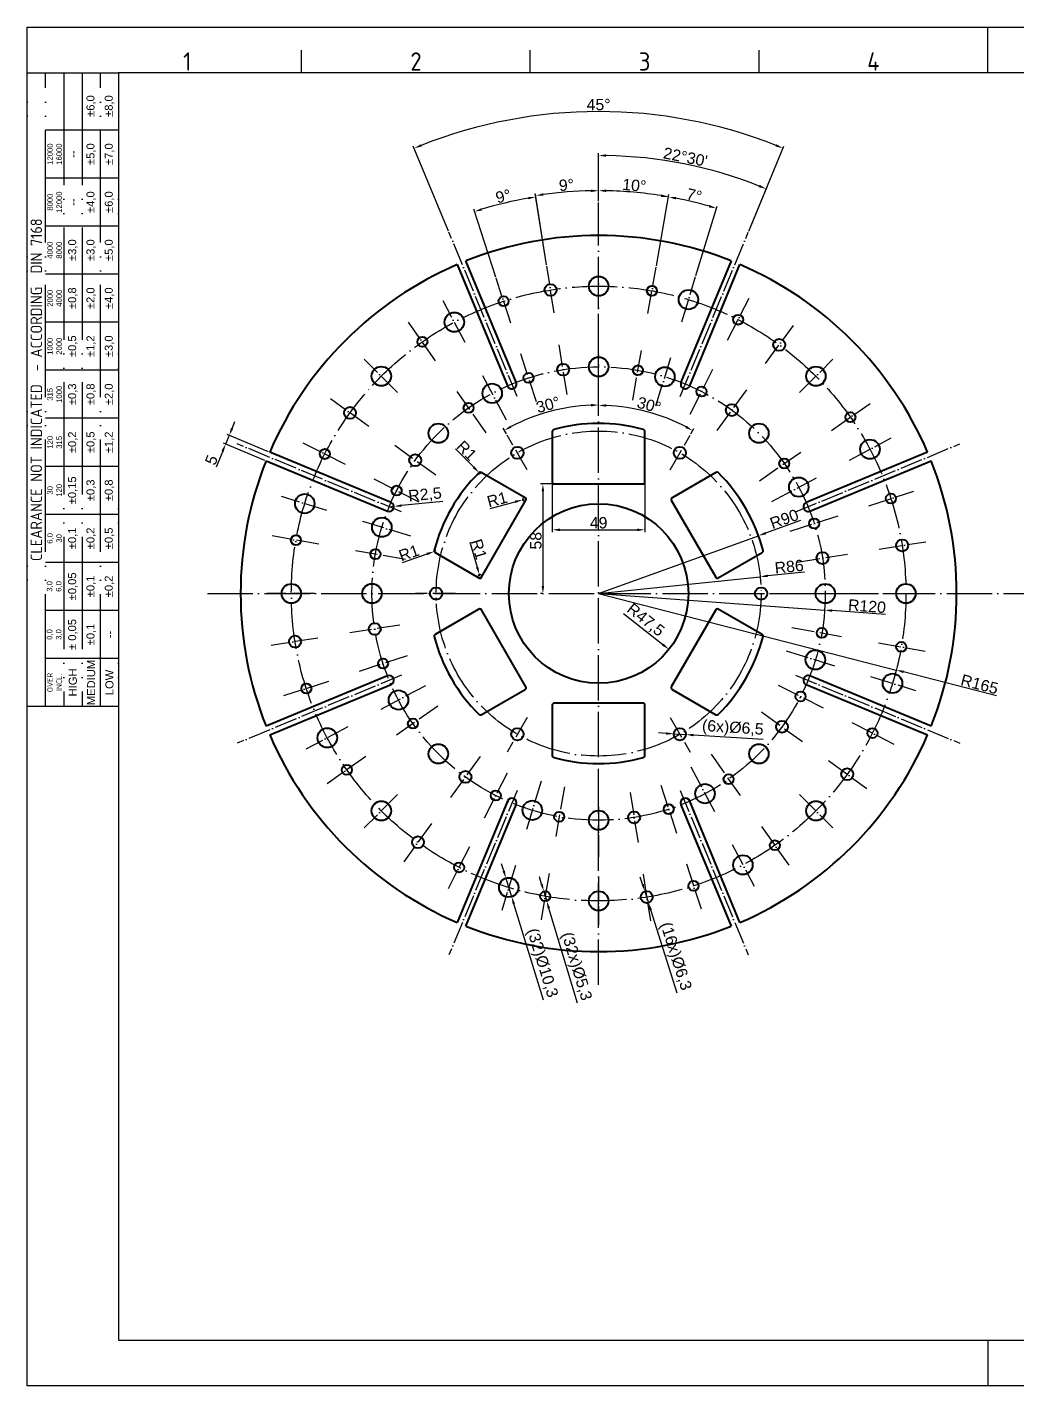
# Model space of a CAD drawing. Header units: millimetres. Extents: x 764 to 1780, y 1208 to 1927.
# Drawn here: x 764 to 1288, y 1208 to 1927 of the extents above; entities that cross this region are included whole.
import ezdxf
from ezdxf.enums import TextEntityAlignment as Align

# ---------------------------------------------------------------- set-up
doc = ezdxf.new("R2010")
doc.units = ezdxf.units.MM
doc.linetypes.add('ACAD_ISO04W100', pattern=[30, 24, -3, 0, -3])
doc.linetypes.add('ACAD_ISO05W100', pattern=[33, 24, -3, 0, -3, 0, -3])
for name, color, linetype, lineweight in [('AM_0', 7, 'Continuous', 40), ('AM_4', 1, 'ACAD_ISO04W100', 25), ('AM_5', 3, 'Continuous', 25), ('AM_BOR', 2, 'ACAD_ISO05W100', 35)]:
    doc.layers.add(name, color=color, linetype=linetype, lineweight=lineweight)
doc.styles.add('ACISOTS', font='isocp.shx', dxfattribs={"height": 1})
doc.styles.get("Standard").update_dxf_attribs({"font": 'arial.ttf'})
doc.dimstyles.new('ISO-25', dxfattribs={"dimtxt": 6, "dimasz": 4, "dimexe": 1.25, "dimexo": 0.625, "dimtad": 1, "dimtxsty": 'Standard', "dimcen": 4, "dimadec": 0, "dimazin": 0, "dimtfac": 1, "dimtmove": 0, "dimatfit": 3, "dimfxl": 1, "dimarcsym": 0})

# ---------------------------------------------------------------- blocks, each defined once
blk = doc.blocks.new('A3 ZTL')
for p, q in [((19.57, 280.82), (19.57, 9.78)), ((401.17, 280.82), (19.57, 280.82)), ((19.57, 9.78), (401.17, 9.78))]:
    blk.add_line(p, q)
at = {"layer": 'AM_BOR', "color": 135, "linetype": 'Continuous', "lineweight": 25}
for p, q in [((0, 0), (0, 290.61)), ((0, 290.61), (410.96, 290.61)), ((410.96, 0), (0, 0))]:
    blk.add_line(p, q, dxfattribs=at)
at = {"layer": 'AM_BOR', "color": 135, "lineweight": 25}
for p, q in [((205.48, 280.82), (205.48, 290.61)), ((58.71, 280.82), (58.71, 285.71)), ((107.63, 280.82), (107.63, 285.71)), ((156.56, 280.82), (156.56, 285.71)), ((3.91, 145.3), (3.91, 280.82)), ((7.83, 280.82), (7.83, 145.3)), ((11.74, 280.82), (11.74, 145.3)), ((15.66, 145.3), (15.66, 280.82)), ((19.57, 268.59), (3.91, 268.59)), ((19.57, 258.32), (3.91, 258.32)), ((19.57, 248.04), (3.91, 248.04)), ((19.57, 237.77), (3.91, 237.77)), ((19.57, 227.5), (3.91, 227.5)), ((19.57, 217.22), (3.91, 217.22)), ((19.57, 206.95), (3.91, 206.95)), ((19.57, 196.67), (3.91, 196.67)), ((19.57, 186.4), (3.91, 186.4)), ((19.57, 176.13), (3.91, 176.13)), ((19.57, 165.85), (3.91, 165.85)), ((19.57, 155.58), (3.91, 155.58)), ((205.48, 9.78), (205.48, 0))]:
    blk.add_line(p, q, dxfattribs=at)
blk.add_lwpolyline([(19.57, 145.3), (0, 145.3), (0, 280.82), (19.57, 280.82)], close=True, dxfattribs=at)
at = {"layer": 'AM_BOR', "color": 135, "lineweight": 25, "style": 'ACISOTS'}
for s, p in [('1', (34.25, 283.27)), ('2', (83.17, 283.27)), ('3', (132.09, 283.27)), ('4', (181.02, 283.27))]:
    blk.add_text(s, height=3.91, dxfattribs=at).set_placement(p, align=Align.MIDDLE)
at = {"layer": 'AM_BOR', "color": 135, "lineweight": 25, "attachment_point": 5, "rotation": 90}
for s, insert, char_height, width in [('±6,0', (13.7, 273.73), 1.712, 10.274), ('±8,0', (17.61, 273.73), 1.712, 10.274), ('12000\\P16000', (5.87, 263.45), 1.174, 10.274), ('±5,0', (13.7, 263.45), 1.712, 10.274), ('±7,0', (17.61, 263.45), 1.712, 10.274), ('--', (9.78, 263.45), 1.712, 10.274), ('8000\\P12000', (5.87, 253.18), 1.174, 10.274), ('--', (9.78, 253.18), 1.712, 10.274), ('±4,0', (13.7, 253.18), 1.712, 10.274), ('±6,0', (17.61, 253.18), 1.712, 10.274), ('{\\Fisocp.shx|c0;CLEARANCE NOT INDICATED  - ACCORDING  DIN 7168}', (1.96, 213.06), 2.4462, 135.5186), ('4000\\P8000', (5.87, 242.91), 1.174, 10.274), ('±3,0', (9.78, 242.91), 1.712, 10.274), ('±3,0', (13.7, 242.91), 1.712, 10.274), ('±5,0', (17.61, 242.91), 1.712, 10.274), ('2000\\P4000', (5.87, 232.63), 1.174, 10.274), ('±0,8', (9.78, 232.63), 1.712, 10.274), ('±2,0', (13.7, 232.63), 1.712, 10.274), ('±4,0', (17.61, 232.63), 1.712, 10.274), ('1000\\P2000', (5.87, 222.36), 1.174, 10.274), ('±0,5', (9.78, 222.36), 1.712, 10.274), ('±1,2', (13.7, 222.36), 1.712, 10.274), ('±3,0', (17.61, 222.36), 1.712, 10.274), ('315\\P1000', (5.87, 212.08), 1.174, 10.274), ('±0,3', (9.78, 212.08), 1.712, 10.274), ('±0,8', (13.7, 212.08), 1.712, 10.274), ('±2,0', (17.61, 212.08), 1.712, 10.274), ('±0,2', (9.78, 201.81), 1.712, 10.274), ('±0,5', (13.7, 201.81), 1.712, 10.274), ('±1,2', (17.61, 201.81), 1.712, 10.274), ('120\\P315', (5.87, 201.81), 1.174, 10.274), ('30\\P120', (5.87, 191.54), 1.174, 10.274), ('±0,15', (9.78, 191.54), 1.712, 10.274), ('±0,3', (13.7, 191.54), 1.712, 10.274), ('±0,8', (17.61, 191.54), 1.712, 10.274), ('±0,1', (9.78, 181.26), 1.712, 10.274), ('±0,2', (13.7, 181.26), 1.712, 10.274), ('±0,5', (17.61, 181.26), 1.712, 10.274), ('6,0\\P30', (5.87, 181.26), 1.174, 10.274), ('3,0\\P6,0', (5.87, 170.99), 1.174, 10.274), ('±0,05', (9.78, 170.99), 1.712, 10.274), ('±0,1', (13.7, 170.99), 1.712, 10.274), ('±0,2', (17.61, 170.99), 1.712, 10.274), ('± 0,05', (9.78, 160.71), 1.712, 10.274), ('\\pt4.69206;±0,1', (13.7, 160.71), 1.7123, 10.274), ('0,0\\P3,0', (5.87, 160.71), 1.174, 10.274), ('--', (17.61, 160.71), 1.712, 10.274), ('MEDIUM', (13.7, 150.44), 1.712, 10.274), ('{\\Fisocp.shx|c0;OVER\\PINCL.}', (5.87, 150.44), 1.1742, 10.274), ('HIGH', (9.78, 150.44), 1.712, 10.274), ('LOW', (17.61, 150.44), 1.712, 10.274)]:
    blk.add_mtext(s, dxfattribs=dict(at, insert=insert, char_height=char_height, width=width))
blk = doc.blocks.new('*U208')
at = {"layer": 'AM_4', "ltscale": 0.5}
blk.add_line((5.3, -9.18), (-5.3, 9.18), dxfattribs=at)
blk = doc.blocks.new('*U209')
at = {"layer": 'AM_5', "color": 0, "linetype": 'ByBlock', "lineweight": -2, "transparency": 16777216}
blk.add_blockref('*U208', (1022.94, 1702.12), dxfattribs=at)
for p, rotation in [((1109.22, 1702.12), 300.0000000000001), ((979.8, 1627.41), 60.00000000000001), ((1152.36, 1627.41), 240), ((1022.94, 1552.69), 120), ((1109.22, 1552.69), 180)]:
    blk.add_blockref('*U208', p, dxfattribs=dict(at, rotation=rotation))
blk = doc.blocks.new('*D212')
at = {"layer": 'AM_5', "color": 0, "lineweight": -2, "ltscale": 0.5, "transparency": 16777216}
for p, q in [((1066.08, 1835.06), (1066.08, 1841.82)), ((1038.54, 1801.3), (1032.54, 1839.18))]:
    blk.add_line(p, q, dxfattribs=at)
blk.add_arc((1066.08, 1627.41), 213.17, 91.07516, 97.92484, dxfattribs=at)
at = {"layer": 'AM_5', "color": 0, "ltscale": 0.5, "transparency": 16777216}
for points in [[(1062.07, 1841.2), (1062.08, 1839.87), (1066.08, 1840.57)], [(1036.79, 1837.88), (1036.59, 1839.2), (1032.73, 1837.95)]]:
    blk.add_solid(points, dxfattribs=at)
at = {"layer": 'Defpoints', "color": 0, "ltscale": 0.5, "transparency": 16777216}
for p in [(1054.92, 1840.28), (1066.08, 1834.44), (1038.64, 1800.68), (1042.55, 1775.97), (1066.08, 1420.38)]:
    blk.add_point(p, dxfattribs=at)
at = {"layer": 'AM_5', "color": 0, "ltscale": 0.5, "transparency": 16777216, "insert": (1049.06, 1843.59), "char_height": 6, "attachment_point": 5, "rotation": 4.5}
blk.add_mtext('9°', dxfattribs=at)
blk = doc.blocks.new('*D213')
at = {"layer": 'AM_5', "color": 0, "lineweight": -2, "ltscale": 0.5, "transparency": 16777216}
for p, q in [((1038.54, 1801.3), (1032.63, 1838.58)), ((1011.67, 1794.85), (1000.01, 1830.75))]:
    blk.add_line(p, q, dxfattribs=at)
blk.add_arc((1066.08, 1627.41), 212.55, 100.07825, 106.92175, dxfattribs=at)
at = {"layer": 'AM_5', "color": 0, "ltscale": 0.5, "transparency": 16777216}
for points in [[(1028.77, 1837.34), (1028.99, 1836.02), (1032.83, 1837.34)], [(1004.41, 1830.12), (1004.01, 1831.39), (1000.4, 1829.56)]]:
    blk.add_solid(points, dxfattribs=at)
at = {"layer": 'Defpoints', "color": 0, "ltscale": 0.5, "transparency": 16777216}
for p in [(1021.89, 1835.32), (1038.64, 1800.68), (1011.87, 1794.25), (1019.6, 1770.46), (1042.55, 1775.97)]:
    blk.add_point(p, dxfattribs=at)
at = {"layer": 'AM_5', "color": 0, "ltscale": 0.5, "transparency": 16777216, "insert": (1015.6, 1837.67), "char_height": 6, "attachment_point": 5, "rotation": 13.5}
blk.add_mtext('9°', dxfattribs=at)
blk = doc.blocks.new('*D214')
at = {"layer": 'AM_5', "color": 0, "lineweight": -2, "ltscale": 0.5, "transparency": 16777216}
for p, q in [((1066.08, 1835.06), (1066.08, 1841.84)), ((1096.65, 1800.79), (1103.31, 1838.58))]:
    blk.add_line(p, q, dxfattribs=at)
blk.add_arc((1066.08, 1627.41), 213.18, 81.07507, 88.92493, dxfattribs=at)
at = {"layer": 'AM_5', "color": 0, "ltscale": 0.5, "transparency": 16777216}
for points in [[(1070.07, 1839.89), (1070.08, 1841.22), (1066.08, 1840.59)], [(1099.26, 1838.67), (1099.04, 1837.35), (1103.1, 1837.35)]]:
    blk.add_solid(points, dxfattribs=at)
at = {"layer": 'Defpoints', "color": 0, "ltscale": 0.5, "transparency": 16777216}
for p in [(1066.08, 1834.44), (1090.83, 1839.15), (1096.54, 1800.17), (1092.2, 1775.54), (1066.08, 1420.38)]:
    blk.add_point(p, dxfattribs=at)
at = {"layer": 'AM_5', "color": 0, "ltscale": 0.5, "transparency": 16777216, "insert": (1084.98, 1843.45), "char_height": 6, "attachment_point": 5, "rotation": 355}
blk.add_mtext('10°', dxfattribs=at)
blk = doc.blocks.new('*D215')
at = {"layer": 'AM_5', "color": 0, "lineweight": -2, "ltscale": 0.5, "transparency": 16777216}
for p, q in [((1096.65, 1800.79), (1103.31, 1838.57)), ((1117.55, 1795.77), (1128.77, 1832.46))]:
    blk.add_line(p, q, dxfattribs=at)
blk.add_arc((1066.08, 1627.41), 213.17, 74.07512, 78.92488, dxfattribs=at)
at = {"layer": 'AM_5', "color": 0, "ltscale": 0.5, "transparency": 16777216}
for points in [[(1106.91, 1835.95), (1107.15, 1837.26), (1103.1, 1837.34)], [(1124.76, 1833.04), (1124.38, 1831.76), (1128.4, 1831.26)]]:
    blk.add_solid(points, dxfattribs=at)
at = {"layer": 'Defpoints', "color": 0, "ltscale": 0.5, "transparency": 16777216}
for p in [(1120.05, 1833.63), (1096.54, 1800.17), (1117.37, 1795.17), (1092.2, 1775.54), (1110.06, 1771.25)]:
    blk.add_point(p, dxfattribs=at)
at = {"layer": 'AM_5', "color": 0, "ltscale": 0.5, "transparency": 16777216, "insert": (1116.69, 1838.21), "char_height": 6, "attachment_point": 5, "rotation": 346.5}
blk.add_mtext('7°', dxfattribs=at)
blk = doc.blocks.new('*D216')
at = {"layer": 'AM_5', "color": 0, "lineweight": -2, "ltscale": 0.5, "transparency": 16777216}
for p, q in [((1066.08, 1835.06), (1066.08, 1860.47)), ((1145.54, 1819.26), (1155.27, 1842.73))]:
    blk.add_line(p, q, dxfattribs=at)
blk.add_arc((1066.08, 1627.41), 231.82, 68.48865, 89.01135, dxfattribs=at)
at = {"layer": 'AM_5', "color": 0, "ltscale": 0.5, "transparency": 16777216}
for points in [[(1070.07, 1858.52), (1070.08, 1859.85), (1066.08, 1859.22)], [(1151.33, 1843.69), (1150.83, 1842.46), (1154.79, 1841.58)]]:
    blk.add_solid(points, dxfattribs=at)
at = {"layer": 'Defpoints', "color": 0, "ltscale": 0.5, "transparency": 16777216}
for p in [(1126.08, 1851.32), (1066.08, 1834.44), (1145.31, 1818.68), (1109.26, 1731.67), (1066.08, 1420.38)]:
    blk.add_point(p, dxfattribs=at)
at = {"layer": 'AM_5', "color": 0, "ltscale": 0.5, "transparency": 16777216, "insert": (1112.02, 1858.39), "char_height": 6, "attachment_point": 5, "rotation": 348.75}
blk.add_mtext("22%%d30'", dxfattribs=at)
blk = doc.blocks.new('*D217')
at = {"layer": 'AM_5', "color": 0, "lineweight": -2, "ltscale": 0.5, "transparency": 16777216}
for p, q in [((986.61, 1819.26), (967.98, 1864.23)), ((1145.54, 1819.26), (1164.17, 1864.23))]:
    blk.add_line(p, q, dxfattribs=at)
blk.add_arc((1066.08, 1627.41), 255.08, 68.39847, 111.60153, dxfattribs=at)
at = {"layer": 'AM_5', "color": 0, "ltscale": 0.5, "transparency": 16777216}
for points in [[(972.42, 1863.96), (971.92, 1865.19), (968.46, 1863.07)], [(1160.24, 1865.19), (1159.74, 1863.96), (1163.69, 1863.07)]]:
    blk.add_solid(points, dxfattribs=at)
at = {"layer": 'Defpoints', "color": 0, "ltscale": 0.5, "transparency": 16777216}
for p in [(1099.37, 1880.31), (986.85, 1818.68), (1145.31, 1818.68), (1022.89, 1731.67), (1109.26, 1731.67)]:
    blk.add_point(p, dxfattribs=at)
at = {"layer": 'AM_5', "color": 0, "ltscale": 0.5, "transparency": 16777216, "insert": (1066.08, 1886.17), "char_height": 6, "attachment_point": 5}
blk.add_mtext('45°', dxfattribs=at)
blk = doc.blocks.new('*D218')
at = {"layer": 'AM_5', "color": 0, "lineweight": -2, "ltscale": 0.5, "transparency": 16777216}
blk.add_line((1017.33, 1711.85), (1015.57, 1714.88), dxfattribs=at)
blk.add_arc((1066.08, 1627.41), 99.76, 92.29748, 117.70252, dxfattribs=at)
at = {"layer": 'AM_5', "color": 0, "ltscale": 0.5, "transparency": 16777216}
for points in [[(1062.07, 1727.75), (1062.09, 1726.42), (1066.08, 1727.17)], [(1020.02, 1715.15), (1019.38, 1716.32), (1016.2, 1713.8)]]:
    blk.add_solid(points, dxfattribs=at)
at = {"layer": 'Defpoints', "color": 0, "ltscale": 0.5, "transparency": 16777216}
for p in [(1066.08, 1834.44), (1048.76, 1725.65), (1017.64, 1711.31), (1028.24, 1692.94), (1066.08, 1420.38)]:
    blk.add_point(p, dxfattribs=at)
at = {"layer": 'AM_5', "color": 0, "ltscale": 0.5, "transparency": 16777216, "insert": (1039.3, 1727.33), "char_height": 6, "attachment_point": 5, "rotation": 15}
blk.add_mtext('30°', dxfattribs=at)
blk = doc.blocks.new('*D219')
at = {"layer": 'AM_5', "color": 0, "lineweight": -2, "ltscale": 0.5, "transparency": 16777216}
blk.add_line((1114.83, 1711.85), (1116.49, 1714.73), dxfattribs=at)
blk.add_arc((1066.08, 1627.41), 99.58, 62.30172, 87.69828, dxfattribs=at)
at = {"layer": 'AM_5', "color": 0, "ltscale": 0.5, "transparency": 16777216}
for points in [[(1070.06, 1726.24), (1070.09, 1727.57), (1066.08, 1726.98)], [(1112.69, 1716.16), (1112.04, 1714.99), (1115.87, 1713.64)]]:
    blk.add_solid(points, dxfattribs=at)
at = {"layer": 'Defpoints', "color": 0, "ltscale": 0.5, "transparency": 16777216}
for p in [(1066.08, 1834.44), (1100.14, 1720.98), (1114.52, 1711.31), (1103.92, 1692.94), (1066.08, 1420.38)]:
    blk.add_point(p, dxfattribs=at)
at = {"layer": 'AM_5', "color": 0, "ltscale": 0.5, "transparency": 16777216, "insert": (1092.81, 1727.16), "char_height": 6, "attachment_point": 5, "rotation": 345}
blk.add_mtext('30°', dxfattribs=at)
blk = doc.blocks.new('*D220')
at = {"layer": 'AM_5', "color": 0, "lineweight": -2, "ltscale": 0.5, "transparency": 16777216}
for p, q in [((891.4, 1702.47), (869.39, 1711.59)), ((872.07, 1714.8), (873.6, 1718.5)), ((889.48, 1697.85), (867.47, 1706.97)), ((870.54, 1711.11), (868.63, 1706.49)), ((867.1, 1702.79), (863.57, 1694.27))]:
    blk.add_line(p, q, dxfattribs=at)
at = {"layer": 'AM_5', "color": 0, "ltscale": 0.5, "transparency": 16777216}
for points in [[(871.46, 1715.06), (872.69, 1714.55), (870.54, 1711.11)], [(866.48, 1703.05), (867.71, 1702.54), (868.63, 1706.49)]]:
    blk.add_solid(points, dxfattribs=at)
at = {"layer": 'Defpoints', "color": 0, "ltscale": 0.5, "transparency": 16777216}
for p in [(868.63, 1706.49), (890.06, 1697.61), (891.98, 1702.23)]:
    blk.add_point(p, dxfattribs=at)
at = {"layer": 'AM_5', "color": 0, "ltscale": 0.5, "transparency": 16777216, "insert": (861.17, 1698.09), "char_height": 6, "attachment_point": 5, "rotation": 67.5}
blk.add_mtext('5', dxfattribs=at)
blk = doc.blocks.new('*D221')
at = {"layer": 'AM_5', "color": 0, "lineweight": -2, "ltscale": 0.5, "transparency": 16777216}
for p, q in [((983.57, 1676.03), (961.71, 1673.94)), ((955.24, 1673.32), (957.73, 1673.56))]:
    blk.add_line(p, q, dxfattribs=at)
at = {"layer": 'AM_5', "color": 0, "ltscale": 0.5, "transparency": 16777216}
blk.add_solid([(961.64, 1674.6), (961.77, 1673.27), (957.73, 1673.56)], dxfattribs=at)
at = {"layer": 'Defpoints', "color": 0, "ltscale": 0.5, "transparency": 16777216}
for p in [(955.24, 1673.32), (957.73, 1673.56)]:
    blk.add_point(p, dxfattribs=at)
at = {"layer": 'AM_5', "color": 0, "ltscale": 0.5, "transparency": 16777216, "insert": (974.23, 1679.39), "char_height": 6, "attachment_point": 5, "rotation": 5.46861}
blk.add_mtext('R2,5', dxfattribs=at)
blk = doc.blocks.new('*D222')
at = {"layer": 'AM_5', "color": 0, "lineweight": -2, "ltscale": 0.5, "transparency": 16777216}
for p, q in [((1041.58, 1685.78), (1041.58, 1659.88)), ((1090.58, 1685.78), (1090.58, 1659.88)), ((1045.58, 1661.13), (1086.58, 1661.13))]:
    blk.add_line(p, q, dxfattribs=at)
at = {"layer": 'AM_5', "color": 0, "ltscale": 0.5, "transparency": 16777216}
for points in [[(1045.58, 1661.79), (1045.58, 1660.46), (1041.58, 1661.13)], [(1086.58, 1661.79), (1086.58, 1660.46), (1090.58, 1661.13)]]:
    blk.add_solid(points, dxfattribs=at)
at = {"layer": 'Defpoints', "color": 0, "ltscale": 0.5, "transparency": 16777216}
for p in [(1041.58, 1686.41), (1090.58, 1686.41), (1090.58, 1661.13)]:
    blk.add_point(p, dxfattribs=at)
at = {"layer": 'AM_5', "color": 0, "ltscale": 0.5, "transparency": 16777216, "insert": (1066.08, 1664.82), "char_height": 6, "attachment_point": 5}
blk.add_mtext('49', dxfattribs=at)
blk = doc.blocks.new('*D223')
at = {"layer": 'AM_5', "color": 0, "lineweight": -2, "ltscale": 0.5, "transparency": 16777216}
for p, q in [((1041.95, 1685.41), (1035.33, 1685.41)), ((1036.58, 1681.41), (1036.58, 1631.41)), ((1035.96, 1627.41), (1035.33, 1627.41))]:
    blk.add_line(p, q, dxfattribs=at)
at = {"layer": 'AM_5', "color": 0, "ltscale": 0.5, "transparency": 16777216}
for points in [[(1035.91, 1681.41), (1037.25, 1681.41), (1036.58, 1685.41)], [(1035.91, 1631.41), (1037.25, 1631.41), (1036.58, 1627.41)]]:
    blk.add_solid(points, dxfattribs=at)
at = {"layer": 'Defpoints', "color": 0, "ltscale": 0.5, "transparency": 16777216}
for p in [(1042.58, 1685.41), (1036.58, 1627.41), (1036.58, 1627.41)]:
    blk.add_point(p, dxfattribs=at)
at = {"layer": 'AM_5', "color": 0, "ltscale": 0.5, "transparency": 16777216, "insert": (1032.89, 1655.35), "char_height": 6, "attachment_point": 5, "rotation": 90}
blk.add_mtext('58', dxfattribs=at)
blk = doc.blocks.new('*D224')
at = {"layer": 'AM_5', "color": 0, "lineweight": -2, "ltscale": 0.5, "transparency": 16777216}
for p, q in [((990.24, 1703.98), (999.96, 1694.22)), ((1003.49, 1690.68), (1002.78, 1691.39))]:
    blk.add_line(p, q, dxfattribs=at)
blk.add_arc((1003.49, 1690.68), 1, 134.68979, 206.50636, dxfattribs=at)
at = {"layer": 'AM_5', "color": 0, "ltscale": 0.5, "transparency": 16777216}
blk.add_solid([(1000.43, 1694.69), (999.49, 1693.75), (1002.78, 1691.39)], dxfattribs=at)
at = {"layer": 'Defpoints', "color": 0, "ltscale": 0.5, "transparency": 16777216}
for p in [(1002.78, 1691.39), (1003.49, 1690.68)]:
    blk.add_point(p, dxfattribs=at)
at = {"layer": 'AM_5', "color": 0, "ltscale": 0.5, "transparency": 16777216, "insert": (996.27, 1703.08), "char_height": 6, "attachment_point": 5, "rotation": 314.88664}
blk.add_mtext('R1', dxfattribs=at)
blk = doc.blocks.new('*D225')
at = {"layer": 'AM_5', "color": 0, "lineweight": -2, "ltscale": 0.5, "transparency": 16777216}
for p, q in [((962.24, 1643.86), (975.26, 1648.35)), ((979.99, 1649.98), (979.04, 1649.65))]:
    blk.add_line(p, q, dxfattribs=at)
at = {"layer": 'AM_5', "color": 0, "ltscale": 0.5, "transparency": 16777216}
blk.add_solid([(975.04, 1648.98), (975.48, 1647.72), (979.04, 1649.65)], dxfattribs=at)
at = {"layer": 'Defpoints', "color": 0, "ltscale": 0.5, "transparency": 16777216}
for p in [(979.04, 1649.65), (979.99, 1649.98)]:
    blk.add_point(p, dxfattribs=at)
at = {"layer": 'AM_5', "color": 0, "ltscale": 0.5, "transparency": 16777216, "insert": (965.68, 1648.89), "char_height": 6, "attachment_point": 5, "rotation": 19.01581}
blk.add_mtext('R1', dxfattribs=at)
blk = doc.blocks.new('*D226')
at = {"layer": 'AM_5', "color": 0, "lineweight": -2, "ltscale": 0.5, "transparency": 16777216}
for p, q in [((997.84, 1654.53), (1001.8, 1641.34)), ((1003.23, 1636.55), (1002.95, 1637.51))]:
    blk.add_line(p, q, dxfattribs=at)
blk.add_arc((1003.23, 1636.55), 1, 35.09149, 204.19014, dxfattribs=at)
at = {"layer": 'AM_5', "color": 0, "ltscale": 0.5, "transparency": 16777216}
blk.add_solid([(1002.43, 1641.54), (1001.16, 1641.15), (1002.95, 1637.51)], dxfattribs=at)
at = {"layer": 'Defpoints', "color": 0, "ltscale": 0.5, "transparency": 16777216}
for p in [(1002.95, 1637.51), (1003.23, 1636.55)]:
    blk.add_point(p, dxfattribs=at)
at = {"layer": 'AM_5', "color": 0, "ltscale": 0.5, "transparency": 16777216, "insert": (1002.72, 1650.9), "char_height": 6, "attachment_point": 5, "rotation": 286.71121}
blk.add_mtext('R1', dxfattribs=at)
blk = doc.blocks.new('*D227')
at = {"layer": 'AM_5', "color": 0, "lineweight": -2, "ltscale": 0.5, "transparency": 16777216}
for p, q in [((1008.6, 1672.44), (1021.9, 1675.97)), ((1026.73, 1677.26), (1025.77, 1677))]:
    blk.add_line(p, q, dxfattribs=at)
blk.add_arc((1026.73, 1677.26), 1, 95.80986, 266.50076, dxfattribs=at)
at = {"layer": 'AM_5', "color": 0, "ltscale": 0.5, "transparency": 16777216}
blk.add_solid([(1021.73, 1676.62), (1022.07, 1675.33), (1025.77, 1677)], dxfattribs=at)
at = {"layer": 'Defpoints', "color": 0, "ltscale": 0.5, "transparency": 16777216}
for p in [(1025.77, 1677), (1026.73, 1677.26)]:
    blk.add_point(p, dxfattribs=at)
at = {"layer": 'AM_5', "color": 0, "ltscale": 0.5, "transparency": 16777216, "insert": (1012.38, 1677.21), "char_height": 6, "attachment_point": 5, "rotation": 14.88104}
blk.add_mtext('R1', dxfattribs=at)
blk = doc.blocks.new('*D228')
at = {"layer": 'AM_5', "color": 0, "lineweight": -2, "ltscale": 0.5, "transparency": 16777216}
for p, q in [((1172.88, 1666.01), (1154.48, 1659.36)), ((1066.08, 1627.41), (1150.72, 1658))]:
    blk.add_line(p, q, dxfattribs=at)
at = {"layer": 'AM_5', "color": 0, "ltscale": 0.5, "transparency": 16777216}
blk.add_solid([(1154.25, 1659.99), (1154.71, 1658.73), (1150.72, 1658)], dxfattribs=at)
at = {"layer": 'Defpoints', "color": 0, "ltscale": 0.5, "transparency": 16777216}
for p in [(1150.72, 1658), (1066.08, 1627.41)]:
    blk.add_point(p, dxfattribs=at)
at = {"layer": 'AM_5', "color": 0, "ltscale": 0.5, "transparency": 16777216, "insert": (1164.31, 1666.84), "char_height": 6, "attachment_point": 5, "rotation": 19.8735}
blk.add_mtext('R90', dxfattribs=at)
blk = doc.blocks.new('*D229')
at = {"layer": 'AM_5', "color": 0, "lineweight": -2, "ltscale": 0.5, "transparency": 16777216}
for p, q in [((1066.08, 1627.41), (1151.61, 1636.33)), ((1175.07, 1638.78), (1155.59, 1636.74))]:
    blk.add_line(p, q, dxfattribs=at)
at = {"layer": 'AM_5', "color": 0, "ltscale": 0.5, "transparency": 16777216}
blk.add_solid([(1155.52, 1637.41), (1155.66, 1636.08), (1151.61, 1636.33)], dxfattribs=at)
at = {"layer": 'Defpoints', "color": 0, "ltscale": 0.5, "transparency": 16777216}
for p in [(1151.61, 1636.33), (1066.08, 1627.41)]:
    blk.add_point(p, dxfattribs=at)
at = {"layer": 'AM_5', "color": 0, "ltscale": 0.5, "transparency": 16777216, "insert": (1166.94, 1641.64), "char_height": 6, "attachment_point": 5, "rotation": 5.95565}
blk.add_mtext('R86', dxfattribs=at)
blk = doc.blocks.new('*D230')
at = {"layer": 'AM_5', "color": 0, "lineweight": -2, "ltscale": 0.5, "transparency": 16777216}
for p, q in [((1066.08, 1627.41), (1185.73, 1618.65)), ((1217.97, 1616.29), (1189.72, 1618.35))]:
    blk.add_line(p, q, dxfattribs=at)
at = {"layer": 'AM_5', "color": 0, "ltscale": 0.5, "transparency": 16777216}
blk.add_solid([(1189.77, 1619.02), (1189.67, 1617.69), (1185.73, 1618.65)], dxfattribs=at)
at = {"layer": 'Defpoints', "color": 0, "ltscale": 0.5, "transparency": 16777216}
for p in [(1066.08, 1627.41), (1185.73, 1618.65)]:
    blk.add_point(p, dxfattribs=at)
at = {"layer": 'AM_5', "color": 0, "ltscale": 0.5, "transparency": 16777216, "insert": (1208.15, 1620.7), "char_height": 6, "attachment_point": 5, "rotation": 355.81254}
blk.add_mtext('R120', dxfattribs=at)
blk = doc.blocks.new('*U231')
at = {"layer": 'AM_0'}
for centre, radius in [((0.49, 4.46), 5.15), ((-36.59, -1.41), 2.65), ((-18.28, 2.99), 3.15), ((21.32, 2.64), 2.65), ((35.56, -0.78), 5.15)]:
    blk.add_circle(centre, radius, dxfattribs=at)
at = {"layer": 'AM_4', "ltscale": 0.5}
for p, q in [((-16.19, -10.21), (-20.37, 16.18)), ((-32.46, -14.11), (-40.71, 11.3)), ((18.52, -13.22), (23.16, 13.09)), ((30.86, -16.18), (38.67, 9.37))]:
    blk.add_line(p, q, dxfattribs=at)
blk = doc.blocks.new('*U232')
at = {"layer": 'AM_5', "color": 0, "linetype": 'ByBlock', "lineweight": -2, "transparency": 16777216}
blk.add_blockref('*U231', (1065.59, 1742.92), dxfattribs=at)
for p, rotation in [((984.06, 1708.74), 45), ((1147.41, 1709.43), 314.9999999999999), ((1181.59, 1627.89), 270), ((950.57, 1626.92), 90), ((984.75, 1545.38), 135), ((1148.1, 1546.07), 225), ((1066.57, 1511.9), 180)]:
    blk.add_blockref('*U231', p, dxfattribs=dict(at, rotation=rotation))
blk = doc.blocks.new('*D233')
at = {"layer": 'AM_5', "color": 0, "lineweight": -2, "ltscale": 0.5, "transparency": 16777216}
blk.add_line((1079.29, 1616.91), (1100.14, 1600.35), dxfattribs=at)
at = {"layer": 'AM_5', "color": 0, "ltscale": 0.5, "transparency": 16777216}
blk.add_solid([(1100.55, 1600.87), (1099.72, 1599.82), (1103.27, 1597.86)], dxfattribs=at)
at = {"layer": 'Defpoints', "color": 0, "ltscale": 0.5, "transparency": 16777216}
for p in [(1066.08, 1627.41), (1103.27, 1597.86)]:
    blk.add_point(p, dxfattribs=at)
at = {"layer": 'AM_5', "color": 0, "ltscale": 0.5, "transparency": 16777216, "insert": (1090.77, 1613.17), "char_height": 6, "attachment_point": 5, "rotation": 321.53057}
blk.add_mtext('R47,5', dxfattribs=at)
blk = doc.blocks.new('*D234')
at = {"layer": 'AM_5', "color": 0, "lineweight": -2, "ltscale": 0.5, "transparency": 16777216}
for p, q in [((1066.08, 1627.41), (1223.61, 1586.92)), ((1276.61, 1573.29), (1227.49, 1585.92))]:
    blk.add_line(p, q, dxfattribs=at)
at = {"layer": 'AM_5', "color": 0, "ltscale": 0.5, "transparency": 16777216}
blk.add_solid([(1227.65, 1586.57), (1227.32, 1585.27), (1223.61, 1586.92)], dxfattribs=at)
at = {"layer": 'Defpoints', "color": 0, "ltscale": 0.5, "transparency": 16777216}
for p in [(1066.08, 1627.41), (1223.61, 1586.92)]:
    blk.add_point(p, dxfattribs=at)
at = {"layer": 'AM_5', "color": 0, "ltscale": 0.5, "transparency": 16777216, "insert": (1267.7, 1579.39), "char_height": 6, "attachment_point": 5, "rotation": 345.58536}
blk.add_mtext('R165', dxfattribs=at)
blk = doc.blocks.new('*D235')
at = {"layer": 'AM_5', "color": 0, "lineweight": -2, "ltscale": 0.5, "transparency": 16777216}
for p, q in [((1101.84, 1553.39), (1097.85, 1553.64)), ((1105.84, 1553.13), (1112.32, 1552.72)), ((1153.25, 1550.13), (1116.31, 1552.47))]:
    blk.add_line(p, q, dxfattribs=at)
at = {"layer": 'AM_5', "color": 0, "ltscale": 0.5, "transparency": 16777216}
for points in [[(1101.89, 1554.05), (1101.8, 1552.72), (1105.84, 1553.13)], [(1116.36, 1553.14), (1116.27, 1551.81), (1112.32, 1552.72)]]:
    blk.add_solid(points, dxfattribs=at)
at = {"layer": 'Defpoints', "color": 0, "ltscale": 0.5, "transparency": 16777216}
for p in [(1105.84, 1553.13), (1112.32, 1552.72)]:
    blk.add_point(p, dxfattribs=at)
at = {"layer": 'AM_5', "color": 0, "ltscale": 0.5, "transparency": 16777216, "insert": (1137.07, 1555.78), "char_height": 6, "attachment_point": 5, "rotation": 356.3781}
blk.add_mtext('(6x)%%c6,5', dxfattribs=at)
blk = doc.blocks.new('*D236')
at = {"layer": 'AM_5', "color": 0, "lineweight": -2, "ltscale": 0.5, "transparency": 16777216}
for p, q in [((1015.83, 1480.6), (1014.65, 1484.42)), ((1017.01, 1476.78), (1020.04, 1466.94)), ((1036.92, 1412.17), (1021.22, 1463.11))]:
    blk.add_line(p, q, dxfattribs=at)
at = {"layer": 'AM_5', "color": 0, "ltscale": 0.5, "transparency": 16777216}
for points in [[(1016.46, 1480.8), (1015.19, 1480.41), (1017.01, 1476.78)], [(1021.86, 1463.31), (1020.58, 1462.92), (1020.04, 1466.94)]]:
    blk.add_solid(points, dxfattribs=at)
at = {"layer": 'Defpoints', "color": 0, "ltscale": 0.5, "transparency": 16777216}
for p in [(1017.01, 1476.78), (1020.04, 1466.94)]:
    blk.add_point(p, dxfattribs=at)
at = {"layer": 'AM_5', "color": 0, "ltscale": 0.5, "transparency": 16777216, "insert": (1035.72, 1431.74), "char_height": 6, "attachment_point": 5, "rotation": 287.13299}
blk.add_mtext('(32)%%C10,3', dxfattribs=at)
blk = doc.blocks.new('*D237')
at = {"layer": 'AM_5', "color": 0, "lineweight": -2, "ltscale": 0.5, "transparency": 16777216}
for p, q in [((1035.92, 1473.59), (1034.77, 1477.42)), ((1037.07, 1469.76), (1038.59, 1464.68)), ((1054.82, 1410.61), (1039.74, 1460.85))]:
    blk.add_line(p, q, dxfattribs=at)
at = {"layer": 'AM_5', "color": 0, "ltscale": 0.5, "transparency": 16777216}
for points in [[(1036.56, 1473.78), (1035.28, 1473.4), (1037.07, 1469.76)], [(1040.38, 1461.04), (1039.11, 1460.66), (1038.59, 1464.68)]]:
    blk.add_solid(points, dxfattribs=at)
at = {"layer": 'Defpoints', "color": 0, "ltscale": 0.5, "transparency": 16777216}
for p in [(1037.07, 1469.76), (1038.59, 1464.68)]:
    blk.add_point(p, dxfattribs=at)
at = {"layer": 'AM_5', "color": 0, "ltscale": 0.5, "transparency": 16777216, "insert": (1053.83, 1429.95), "char_height": 6, "attachment_point": 5, "rotation": 286.69689}
blk.add_mtext('(32x)%%c5,3', dxfattribs=at)
blk = doc.blocks.new('*D238')
at = {"layer": 'AM_5', "color": 0, "lineweight": -2, "ltscale": 0.5, "transparency": 16777216}
for p, q in [((1089.36, 1473.57), (1088.15, 1477.38)), ((1090.57, 1469.76), (1092.48, 1463.75)), ((1107.65, 1415.95), (1093.69, 1459.94))]:
    blk.add_line(p, q, dxfattribs=at)
at = {"layer": 'AM_5', "color": 0, "ltscale": 0.5, "transparency": 16777216}
for points in [[(1090, 1473.77), (1088.72, 1473.37), (1090.57, 1469.76)], [(1094.32, 1460.14), (1093.05, 1459.74), (1092.48, 1463.75)]]:
    blk.add_solid(points, dxfattribs=at)
at = {"layer": 'Defpoints', "color": 0, "ltscale": 0.5, "transparency": 16777216}
for p in [(1090.57, 1469.76), (1092.48, 1463.75)]:
    blk.add_point(p, dxfattribs=at)
at = {"layer": 'AM_5', "color": 0, "ltscale": 0.5, "transparency": 16777216, "insert": (1106.36, 1435.28), "char_height": 6, "attachment_point": 5, "rotation": 287.61343}
blk.add_mtext('(16x)%%C6,3', dxfattribs=at)

msp = doc.modelspace()

# ---------------------------------------------------------------- linework, layer by layer
at = {"layer": 'AM_0'}
for p, q in [((991.257, 1801.51), (1017.857, 1737.291)), ((1022.476, 1739.205), (995.876, 1803.423)), ((1136.281, 1803.423), (1109.681, 1739.205)), ((1114.3, 1737.291), (1140.9, 1801.51)), ((1041.579, 1713.248), (1041.579, 1686.407)), ((1090.579, 1686.407), (1090.579, 1713.248)), ((890.062, 1697.609), (954.28, 1671.009)), ((956.194, 1675.628), (891.975, 1702.228)), ((1240.182, 1702.228), (1175.963, 1675.628)), ((1177.877, 1671.009), (1242.095, 1697.609)), ((1027.233, 1678.124), (1003.988, 1691.545)), ((1128.169, 1691.545), (1104.924, 1678.124)), ((1042.579, 1685.407), (1089.579, 1685.407)), ((1004.099, 1636.055), (1027.599, 1676.758)), ((1104.558, 1676.758), (1128.058, 1636.055)), ((979.488, 1649.11), (1002.733, 1635.689)), ((1129.424, 1635.689), (1152.669, 1649.11)), ((1002.733, 1619.124), (979.488, 1605.703)), ((1027.599, 1578.055), (1004.099, 1618.758)), ((1128.058, 1618.758), (1104.558, 1578.055)), ((1152.669, 1605.703), (1129.424, 1619.124)), ((954.28, 1583.804), (890.062, 1557.204)), ((1242.095, 1557.204), (1177.877, 1583.804)), ((891.975, 1552.585), (956.194, 1579.185)), ((1003.988, 1563.268), (1027.233, 1576.689)), ((1104.924, 1576.689), (1128.169, 1563.268)), ((1175.963, 1579.185), (1240.182, 1552.585)), ((1041.579, 1568.407), (1041.579, 1541.565)), ((1089.579, 1569.407), (1042.579, 1569.407)), ((1090.579, 1541.565), (1090.579, 1568.407)), ((1017.857, 1517.522), (991.257, 1453.303)), ((1140.9, 1453.303), (1114.3, 1517.522)), ((995.876, 1451.39), (1022.476, 1515.608)), ((1109.681, 1515.608), (1136.281, 1451.39))]:
    msp.add_line(p, q, dxfattribs=at)
for centre, radius in [((1040.634, 1788.06), 3.15), ((1066.079, 1790.062), 5.15), ((1015.815, 1782.102), 2.65), ((1094.323, 1787.591), 2.65), ((1113.635, 1782.955), 5.15), ((989.716, 1771.023), 5.15), ((1139.923, 1772.334), 2.65), ((972.783, 1760.646), 2.65), ((1161.685, 1758.998), 3.15), ((951.063, 1742.422), 5.15), ((1181.094, 1742.422), 5.15), ((934.487, 1723.013), 3.15), ((1199.318, 1720.702), 2.65), ((1023.079, 1701.885), 3.25), ((1109.079, 1701.885), 3.25), ((1209.695, 1703.769), 5.15), ((921.151, 1701.251), 2.65), ((910.53, 1674.963), 5.15), ((1220.774, 1677.67), 2.65), ((1066.079, 1627.407), 47.5), ((905.894, 1655.651), 2.65), ((1226.732, 1652.852), 3.15), ((903.423, 1627.407), 5.15), ((1228.734, 1627.407), 5.15), ((980.079, 1627.407), 3.25), ((1152.079, 1627.407), 3.25), ((905.425, 1601.962), 3.15), ((1226.263, 1599.162), 2.65), ((1221.627, 1579.851), 5.15), ((911.384, 1577.143), 2.65), ((922.462, 1551.044), 5.15), ((1023.079, 1552.928), 3.25), ((1109.079, 1552.928), 3.25), ((1211.006, 1553.562), 2.65), ((932.839, 1534.111), 2.65), ((1197.67, 1531.8), 3.15), ((951.063, 1512.391), 5.15), ((1181.094, 1512.391), 5.15), ((970.472, 1495.815), 3.15), ((1159.374, 1494.167), 2.65), ((1142.441, 1483.79), 5.15), ((992.234, 1482.479), 2.65), ((1018.523, 1471.858), 5.15), ((1116.342, 1472.712), 2.65), ((1037.834, 1467.222), 2.65), ((1066.079, 1464.751), 5.15), ((1091.524, 1466.753), 3.15)]:
    msp.add_circle(centre, radius, dxfattribs=at)
for centre, radius, start, end in [((1066.079, 1627.407), 189.5, 68.255903, 111.744097), ((1066.079, 1627.407), 189.5, 113.255903, 156.744097), ((1066.079, 1627.407), 189.5, 23.255903, 66.744097), ((1020.166, 1738.248), 2.5, 202.5, 22.5), ((1111.991, 1738.248), 2.5, 157.5, 337.5), ((1042.579, 1713.248), 1, 105.310211, 180), ((1066.079, 1627.407), 90, 74.689789, 105.310211), ((1089.579, 1713.248), 1, 0, 74.689789), ((1066.079, 1627.407), 189.5, 158.255903, 201.744097), ((1066.079, 1627.407), 189.5, 338.255903, 21.744097), ((1066.079, 1627.407), 90, 134.689789, 165.310211), ((1003.488, 1690.679), 1, 60, 134.689789), ((1128.669, 1690.679), 1, 45.310211, 120), ((1066.079, 1627.407), 90, 14.689789, 45.310211), ((1042.579, 1686.407), 1, 180, 270), ((1089.579, 1686.407), 1, 270, 0), ((955.237, 1673.319), 2.5, 247.5, 67.5), ((1026.733, 1677.258), 1, 330, 60), ((1105.424, 1677.258), 1, 120, 210), ((1176.92, 1673.319), 2.5, 112.5, 292.5), ((979.988, 1649.976), 1, 165.310211, 240), ((1152.169, 1649.976), 1, 300, 14.689789), ((1003.233, 1636.555), 1, 240, 330), ((1128.924, 1636.555), 1, 210, 300), ((1003.233, 1618.258), 1, 30, 120), ((1128.924, 1618.258), 1, 60, 150), ((979.988, 1604.837), 1, 120, 194.689789), ((1066.079, 1627.407), 90, 194.689789, 225.310211), ((1066.079, 1627.407), 90, 314.689789, 345.310211), ((1152.169, 1604.837), 1, 345.310211, 60), ((955.237, 1581.495), 2.5, 292.5, 112.5), ((1176.92, 1581.495), 2.5, 67.5, 247.5), ((1026.733, 1577.555), 1, 300, 30), ((1105.424, 1577.555), 1, 150, 240), ((1042.579, 1568.407), 1, 90, 180), ((1089.579, 1568.407), 1, 0, 90), ((1003.488, 1564.134), 1, 225.310211, 300), ((1128.669, 1564.134), 1, 240, 314.689789), ((1066.079, 1627.407), 189.5, 203.255903, 246.744097), ((1066.079, 1627.407), 189.5, 293.255903, 336.744097), ((1042.579, 1541.565), 1, 180, 254.689789), ((1066.079, 1627.407), 90, 254.689789, 285.310211), ((1089.579, 1541.565), 1, 285.310211, 0), ((1020.166, 1516.565), 2.5, 337.5, 157.5), ((1111.991, 1516.565), 2.5, 22.5, 202.5), ((1066.079, 1627.407), 189.5, 248.255903, 291.744097)]:
    msp.add_arc(centre, radius, start, end, dxfattribs=at)
at = {"layer": 'AM_4'}
for p, q in [((1066.079, 1420.376), (1066.079, 1834.437)), ((859.048, 1627.407), (1409.207, 1627.407))]:
    msp.add_line(p, q, dxfattribs=at)
at = {"layer": 'AM_4', "ltscale": 0.5}
for p, q in [((1022.892, 1731.667), (986.851, 1818.678)), ((1109.265, 1731.667), (1145.306, 1818.678)), ((1042.548, 1775.975), (1038.635, 1800.678)), ((1066.079, 1777.826), (1066.079, 1802.838)), ((1092.199, 1775.541), (1096.542, 1800.172)), ((1019.596, 1770.464), (1011.867, 1794.251)), ((1110.057, 1771.254), (1117.37, 1795.172)), ((1134.368, 1761.432), (1145.723, 1783.717)), ((995.461, 1760.219), (983.719, 1782.303)), ((979.801, 1750.623), (965.455, 1771.111)), ((1154.493, 1749.099), (1169.194, 1769.333)), ((1066.079, 1740.257), (1066.079, 1766.977)), ((959.716, 1733.769), (942.03, 1751.455)), ((1172.441, 1733.769), (1190.127, 1751.455)), ((944.386, 1715.821), (924.152, 1730.522)), ((1189.295, 1713.684), (1209.783, 1728.03)), ((961.818, 1670.593), (874.807, 1706.634)), ((932.053, 1695.696), (909.768, 1707.051)), ((1170.339, 1670.593), (1257.35, 1706.634)), ((1198.891, 1698.024), (1220.975, 1709.766)), ((922.231, 1671.385), (898.313, 1678.698)), ((1209.136, 1673.889), (1232.923, 1681.618)), ((917.944, 1653.527), (893.313, 1657.87)), ((1214.646, 1650.937), (1239.35, 1654.85)), ((915.659, 1627.407), (890.648, 1627.407)), ((1178.929, 1627.407), (1205.649, 1627.407)), ((1216.498, 1627.407), (1241.51, 1627.407)), ((917.511, 1603.876), (892.807, 1599.963)), ((1214.213, 1601.286), (1238.844, 1596.943)), ((961.818, 1584.22), (874.807, 1548.179)), ((1170.339, 1584.22), (1257.35, 1548.179)), ((1209.926, 1583.428), (1233.844, 1576.115)), ((923.021, 1580.924), (899.234, 1573.195)), ((933.266, 1556.789), (911.182, 1545.047)), ((1200.104, 1559.117), (1222.389, 1547.763)), ((942.862, 1541.129), (922.374, 1526.783)), ((1187.771, 1538.992), (1208.005, 1524.291)), ((959.716, 1521.044), (942.03, 1503.358)), ((1022.892, 1523.146), (986.851, 1436.135)), ((1109.265, 1523.146), (1145.306, 1436.135)), ((1172.441, 1521.044), (1190.127, 1503.358)), ((1066.079, 1514.556), (1066.079, 1487.836)), ((977.664, 1505.714), (962.963, 1485.48)), ((1152.356, 1504.19), (1166.702, 1483.702)), ((997.789, 1493.381), (986.435, 1471.096)), ((1136.696, 1494.594), (1148.438, 1472.51)), ((1022.1, 1483.559), (1014.787, 1459.641)), ((1112.561, 1484.349), (1120.29, 1460.562)), ((1039.958, 1479.272), (1035.615, 1454.641)), ((1066.079, 1476.987), (1066.079, 1451.976)), ((1089.609, 1478.839), (1093.522, 1454.135))]:
    msp.add_line(p, q, dxfattribs=at)
at = {"layer": 'AM_4'}
for radius in [162.656, 119.974, 86]:
    msp.add_circle((1066.079, 1627.407), radius, dxfattribs=at)

# ---------------------------------------------------------------- block references
at = {"linetype": 'ByBlock', "lineweight": 0, "xscale": 2.47426245, "yscale": 2.47426245, "zscale": 2.47426245}
msp.add_blockref('A3 ZTL', (763.615, 1208.106), dxfattribs=at)
at = {"layer": 'AM_5'}
for name in ['*U232', '*U209']:
    msp.add_blockref(name, (0, 0), dxfattribs=at)

# ---------------------------------------------------------------- dimensions: what is measured, and where the dimension line sits
at = {"layer": 'AM_5', "ltscale": 0.5}
for base, line1, line2, picture, middle in [((1099.374, 1880.307), ((1109.265, 1731.667), (1145.306, 1818.678)), ((1022.892, 1731.667), (986.851, 1818.678)), '*D217', (1066.079, 1886.166)), ((1021.886, 1835.316), ((1019.596, 1770.464), (1011.867, 1794.251)), ((1042.548, 1775.975), (1038.635, 1800.678)), '*D213', (1015.598, 1837.675)), ((1054.922, 1840.28), ((1042.548, 1775.975), (1038.635, 1800.678)), ((1066.079, 1420.376), (1066.079, 1834.437)), '*D212', (1049.064, 1843.592)), ((1090.828, 1839.148), ((1092.199, 1775.541), (1096.542, 1800.172)), ((1066.079, 1420.376), (1066.079, 1834.437)), '*D214', (1084.98, 1843.453)), ((1120.053, 1833.633), ((1092.199, 1775.541), (1096.542, 1800.172)), ((1110.057, 1771.254), (1117.37, 1795.172)), '*D215', (1116.689, 1838.214)), ((1048.755, 1725.652), ((1066.079, 1420.376), (1066.079, 1834.437)), ((1028.241, 1692.943), (1017.639, 1711.306)), '*D218', (1039.303, 1727.333)), ((1100.136, 1720.978), ((1103.916, 1692.943), (1114.518, 1711.306)), ((1066.079, 1420.376), (1066.079, 1834.437)), '*D219', (1092.806, 1727.155))]:
    dim = msp.add_angular_dim_2l(base=base, line1=line1, line2=line2, dimstyle='ISO-25', dxfattribs=at)
    dim.commit()
    dim.dimension.update_dxf_attribs({"geometry": picture, "text_midpoint": middle})
dim = msp.add_angular_dim_2l(base=(1126.077, 1851.324), line1=((1066.079, 1420.376), (1066.079, 1834.437)), line2=((1109.265, 1731.667), (1145.306, 1818.678)), text="22%%d30'", dimstyle='ISO-25', dxfattribs=at)
dim.commit()
dim.dimension.update_dxf_attribs({"geometry": '*D216', "text_midpoint": (1112.024, 1858.388)})
dim = msp.add_aligned_dim(p1=(891.975, 1702.228), p2=(890.062, 1697.609), distance=-23.2, dimstyle='ISO-25', dxfattribs=at)
dim.commit()
dim.dimension.update_dxf_attribs({"geometry": '*D220', "text_midpoint": (861.17, 1698.088)})
for center, mpoint, picture, middle in [((1003.488, 1690.679), (1002.782, 1691.387), '*D224', (996.267, 1703.082)), ((955.237, 1673.319), (957.726, 1673.557), '*D221', (974.226, 1679.387)), ((1026.733, 1677.258), (1025.767, 1677.001), '*D227', (1012.381, 1677.208)), ((1066.079, 1627.407), (1150.719, 1658.002), '*D228', (1164.308, 1666.836)), ((979.988, 1649.976), (979.042, 1649.65), '*D225', (965.677, 1648.891)), ((1003.233, 1636.555), (1002.945, 1637.513), '*D226', (1002.725, 1650.898)), ((1066.079, 1627.407), (1151.614, 1636.33), '*D229', (1166.938, 1641.637))]:
    dim = msp.add_radius_dim(center=center, mpoint=mpoint, dimstyle='ISO-25', dxfattribs=at)
    dim.commit()
    dim.dimension.update_dxf_attribs({"geometry": picture, "text_midpoint": middle})
dim = msp.add_linear_dim(base=(1036.58, 1627.407), p1=(1042.579, 1685.407), p2=(1036.58, 1627.407), angle=90, dimstyle='ISO-25', dxfattribs=at)
dim.commit()
dim.dimension.update_dxf_attribs({"geometry": '*D223', "text_midpoint": (1036.58, 1655.348), "dimtype": 160})
dim = msp.add_linear_dim(base=(1090.579, 1661.127), p1=(1041.579, 1686.407), p2=(1090.579, 1686.407), dimstyle='ISO-25', dxfattribs=at)
dim.commit()
dim.dimension.update_dxf_attribs({"geometry": '*D222', "text_midpoint": (1066.079, 1664.816)})
for mpoint, text, picture, middle in [((1185.732, 1618.646), 'R120', '*D230', (1207.881, 1617.024)), ((1223.614, 1586.915), 'R165', '*D234', (1266.781, 1575.82))]:
    dim = msp.add_radius_dim(center=(1066.079, 1627.407), mpoint=mpoint, text=text, dimstyle='ISO-25', dxfattribs=at)
    dim.commit()
    dim.dimension.update_dxf_attribs({"geometry": picture, "text_midpoint": middle, "dimtype": 164})
dim = msp.add_radius_dim(center=(1066.079, 1627.407), mpoint=(1103.268, 1597.857), dimstyle='ISO-25', dxfattribs=at)
dim.commit()
dim.dimension.update_dxf_attribs({"geometry": '*D233', "text_midpoint": (1088.149, 1609.87), "dimtype": 164})
dim = msp.add_diameter_dim_2p(p1=(1105.835, 1553.134), p2=(1112.322, 1552.723), text='(6x)%%c6,5', dimstyle='ISO-25', dxfattribs=at)
dim.commit()
dim.dimension.update_dxf_attribs({"geometry": '*D235', "text_midpoint": (1137.072, 1555.783)})
for p1, p2, text, picture, middle in [((1017.005, 1476.779), (1020.04, 1466.936), '(32)%%C10,3', '*D236', (1031.31, 1430.378)), ((1037.072, 1469.76), (1038.595, 1464.683), '(32x)%%c5,3', '*D237', (1049.41, 1428.627)), ((1090.57, 1469.755), (1092.477, 1463.751), '(16x)%%C6,3', '*D238', (1101.96, 1433.879))]:
    dim = msp.add_diameter_dim_2p(p1=p1, p2=p2, text=text, dimstyle='ISO-25', dxfattribs=at)
    dim.commit()
    dim.dimension.update_dxf_attribs({"geometry": picture, "text_midpoint": middle, "dimtype": 163})

doc.saveas('drawing.dxf')
